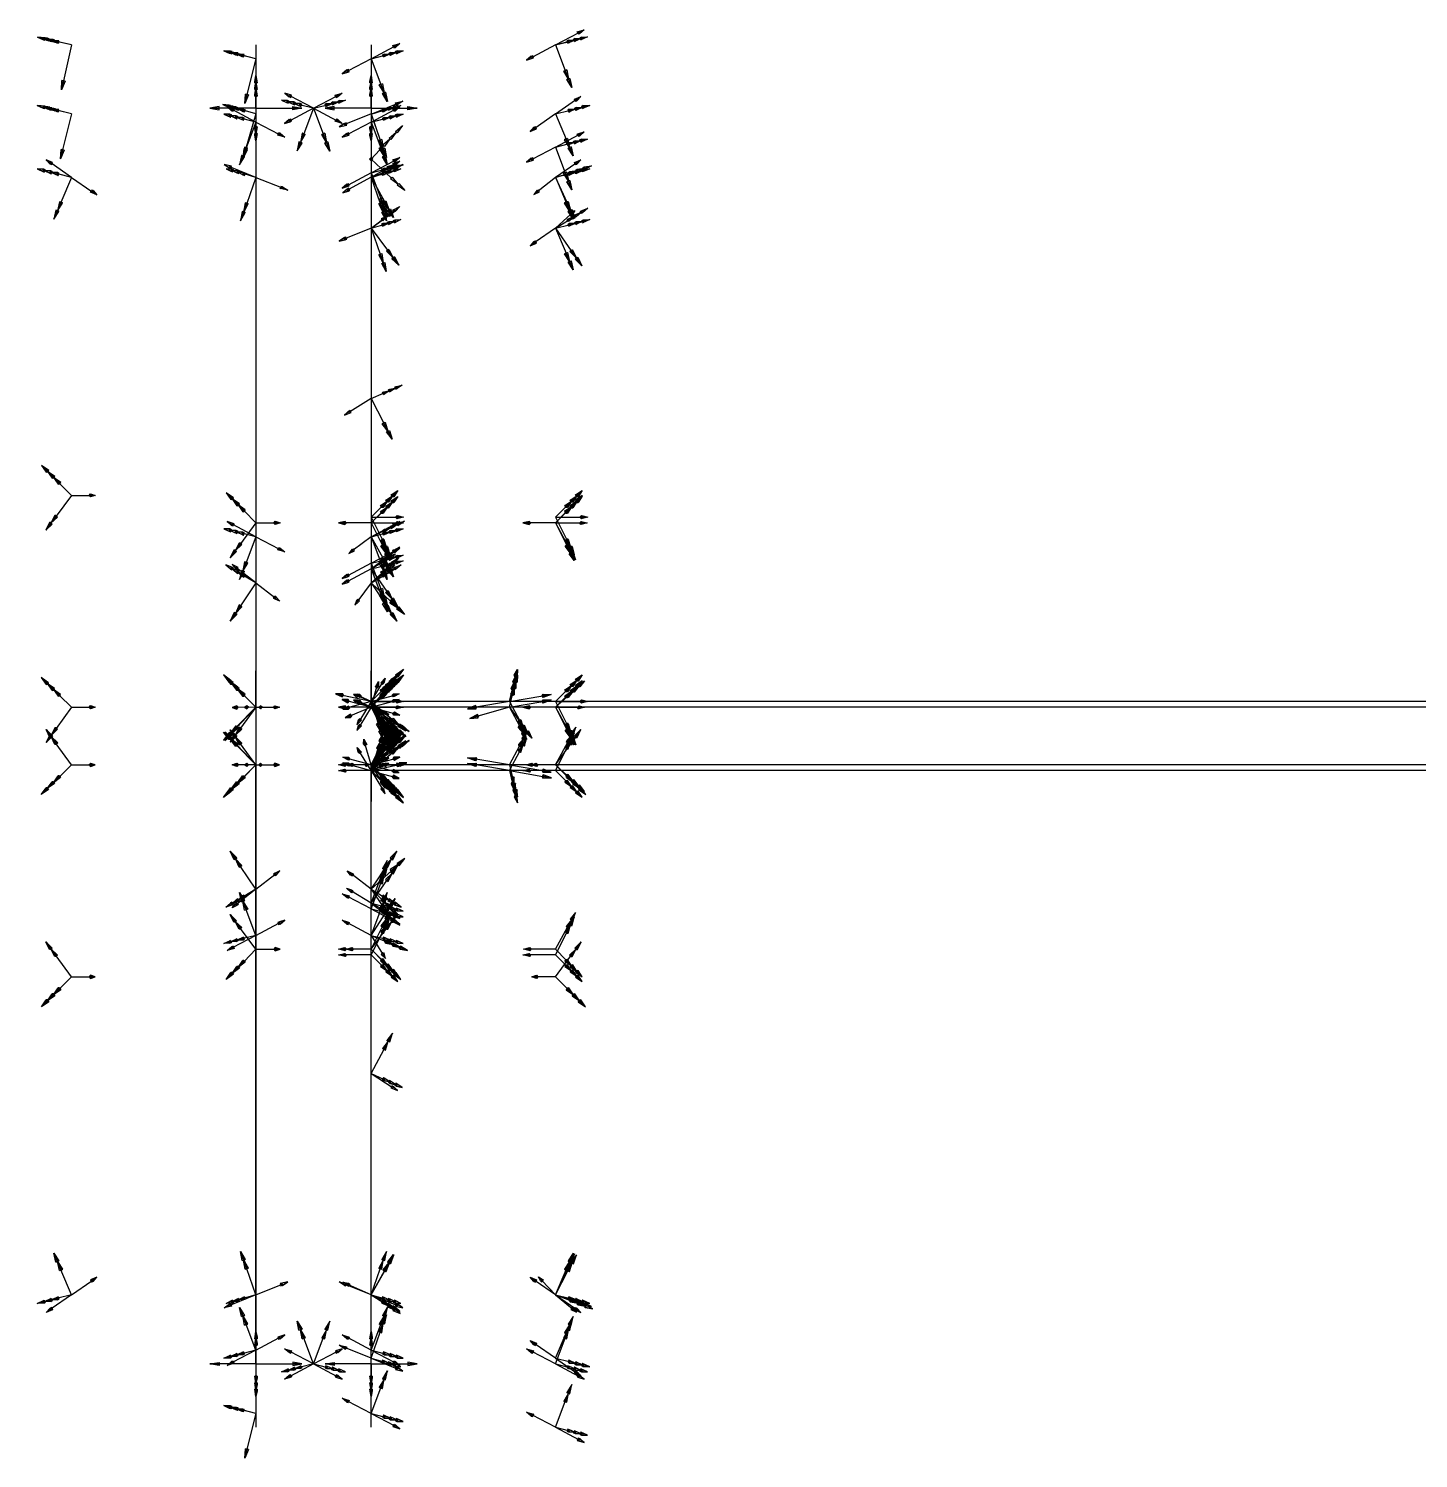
# Model space of a CAD drawing. Header units: millimetres. Extents: x -10973 to 14, y -157 to 191.
# Drawn here: x -589.3 to -287.8, y -156.7 to 153.5 of the extents above; entities that cross this region are included whole.
import ezdxf

# ---------------------------------------------------------------- set-up
doc = ezdxf.new("R2010")
doc.units = ezdxf.units.MM
for name, color, linetype in [('AutoDetect_100_46', 1, 'Continuous'), ('AutoDetect_100_51', 1, 'Continuous'), ('AutoDetect_101_32', 1, 'Continuous'), ('AutoDetect_102_27', 1, 'Continuous'), ('AutoDetect_103_33', 1, 'Continuous'), ('AutoDetect_105_28', 1, 'Continuous'), ('AutoDetect_55_18', 1, 'Continuous'), ('AutoDetect_55_25', 1, 'Continuous'), ('AutoDetect_55_4', 1, 'Continuous'), ('AutoDetect_55_48', 1, 'Continuous'), ('AutoDetect_56_24', 1, 'Continuous'), ('AutoDetect_56_40', 1, 'Continuous'), ('AutoDetect_56_49', 1, 'Continuous'), ('AutoDetect_59_12', 1, 'Continuous'), ('AutoDetect_59_16', 1, 'Continuous'), ('AutoDetect_59_31', 1, 'Continuous'), ('AutoDetect_59_43', 1, 'Continuous'), ('AutoDetect_60_30', 1, 'Continuous'), ('AutoDetect_60_35', 1, 'Continuous'), ('AutoDetect_60_45', 1, 'Continuous'), ('AutoDetect_63_34', 1, 'Continuous'), ('AutoDetect_63_41', 1, 'Continuous'), ('AutoDetect_64_37', 1, 'Continuous'), ('AutoDetect_65_11', 1, 'Continuous'), ('AutoDetect_66_5', 1, 'Continuous'), ('AutoDetect_69_2', 1, 'Continuous'), ('AutoDetect_70_3', 1, 'Continuous'), ('AutoDetect_71_10', 1, 'Continuous'), ('AutoDetect_73_9', 1, 'Continuous'), ('AutoDetect_96_47', 1, 'Continuous'), ('AutoDetect_97_39', 1, 'Continuous'), ('AutoDetect_98_36', 1, 'Continuous'), ('AutoDetect_99_44', 1, 'Continuous'), ('BLECH_ID_GUID_342797C8_094D_45c6_99B3_2BD1321BF620', 1, 'Continuous')]:
    doc.layers.add(name, color=color, linetype=linetype)

# ---------------------------------------------------------------- blocks, each defined once
blk = doc.blocks.new('Kontrollpunkt')
at = {"color": 0}
for q in [(0, 6), (8, 0), (0, 0, 4)]:
    blk.add_line((0, 0), q, dxfattribs=at)
for points in [[(0.25, 8, -0.25), (-0.25, 8, -0.25), (-0.25, 8, 0.25), (0, 10, 0), (-0.25, 8, -0.25), (0.25, 8, 0.25), (0, 10, 0), (0.25, 8, -0.25), (0.25, 8, 0.25), (-0.25, 8, 0.25)], [(0.25, 6, -0.25), (-0.25, 6, -0.25), (-0.25, 6, 0.25), (0, 8, 0), (-0.25, 6, -0.25), (0.25, 6, 0.25), (0, 8, 0), (0.25, 6, -0.25), (0.25, 6, 0.25), (-0.25, 6, 0.25)], [(0.25, 0.25, 4), (-0.25, 0.25, 4), (-0.25, -0.25, 4), (0, 0, 6), (-0.25, 0.25, 4), (0.25, -0.25, 4), (0, 0, 6), (0.25, 0.25, 4), (0.25, -0.25, 4), (-0.25, -0.25, 4)], [(0.25, 0.25, 6), (-0.25, 0.25, 6), (-0.25, -0.25, 6), (0, 0, 8), (-0.25, 0.25, 6), (0.25, -0.25, 6), (0, 0, 8), (0.25, 0.25, 6), (0.25, -0.25, 6), (-0.25, -0.25, 6)], [(0.25, 0.25, 8), (-0.25, 0.25, 8), (-0.25, -0.25, 8), (0, 0, 10), (-0.25, 0.25, 8), (0.25, -0.25, 8), (0, 0, 10), (0.25, 0.25, 8), (0.25, -0.25, 8), (-0.25, -0.25, 8)], [(8, 0.25, -0.25), (8, 0.25, 0.25), (8, -0.25, 0.25), (10, 0, 0), (8, 0.25, 0.25), (8, -0.25, -0.25), (10, 0, 0), (8, 0.25, -0.25), (8, -0.25, -0.25), (8, -0.25, 0.25)]]:
    blk.add_polyline3d(points, dxfattribs=at)

msp = doc.modelspace()

# ---------------------------------------------------------------- linework, layer by layer
at = {"layer": 'AutoDetect_100_46', "color": 1}
msp.add_line((-515, -150, -750), (-515, -7.5, -750), dxfattribs=at)
at = {"layer": 'AutoDetect_100_51', "color": 1}
msp.add_line((-515, 150, -750), (-515, 7.5, -750), dxfattribs=at)
at = {"layer": 'AutoDetect_101_32', "color": 1}
msp.add_line((-515, -7.5, -425), (-515, -7.5, -750), dxfattribs=at)
at = {"layer": 'AutoDetect_102_27', "color": 1}
msp.add_line((-515, 7.5, -425), (-515, 7.5, -750), dxfattribs=at)
at = {"layer": 'AutoDetect_103_33', "color": 1}
msp.add_line((-25, -7.5, -750), (-515, -7.5, -750), dxfattribs=at)
at = {"layer": 'AutoDetect_105_28', "color": 1}
msp.add_line((-25, 7.5, -750), (-515, 7.5, -750), dxfattribs=at)
at = {"layer": 'AutoDetect_55_18', "color": 1}
msp.add_line((-515, 136.25, 91), (-515, 33.25, 91), dxfattribs=at)
at = {"layer": 'AutoDetect_55_18', "color": 1, "extrusion": (1, 0, 0)}
msp.add_arc((33.25, 64, -515), 27, 90, 135, dxfattribs=at)
at = {"layer": 'AutoDetect_55_25', "color": 1}
msp.add_line((-515, 6.25, -260), (-515, 6.25, -374), dxfattribs=at)
at = {"layer": 'AutoDetect_55_25', "color": 1, "extrusion": (1, 0, 0)}
msp.add_arc((33.25, -374, -515), 27, 180, 225, dxfattribs=at)
at = {"layer": 'AutoDetect_55_4', "color": 1}
msp.add_line((-515, 6.25, -235), (-515, 6.25, 64), dxfattribs=at)
at = {"layer": 'AutoDetect_55_4', "color": 1, "extrusion": (-1, 0, 0)}
msp.add_arc((-33.25, 64, 515), 27, 0, 45, dxfattribs=at)
at = {"layer": 'AutoDetect_55_48', "color": 1}
msp.add_line((-515, 136.25, -401), (-515, 33.25, -401), dxfattribs=at)
at = {"layer": 'AutoDetect_55_48', "color": 1, "extrusion": (-1, 0, 0)}
msp.add_arc((-33.25, -374, 515), 27, 270, 315, dxfattribs=at)
at = {"layer": 'AutoDetect_56_24', "color": 1}
msp.add_line((-540, 6.25, 64), (-540, 6.25, -374), dxfattribs=at)
at = {"layer": 'AutoDetect_56_24', "color": 1, "extrusion": (1, 0, 0)}
for centre, start, end in [((33.25, 64, -540), 135, 180), ((33.25, -374, -540), 180, 225)]:
    msp.add_arc(centre, 27, start, end, dxfattribs=at)
at = {"layer": 'AutoDetect_56_40', "color": 1}
msp.add_line((-540, 136.25, 91), (-540, 33.25, 91), dxfattribs=at)
at = {"layer": 'AutoDetect_56_40', "color": 1, "extrusion": (1, 0, 0)}
msp.add_arc((33.25, 64, -540), 27, 90, 135, dxfattribs=at)
at = {"layer": 'AutoDetect_56_49', "color": 1}
msp.add_line((-540, 136.25, -401), (-540, 33.25, -401), dxfattribs=at)
at = {"layer": 'AutoDetect_56_49', "color": 1, "extrusion": (-1, 0, 0)}
msp.add_arc((-33.25, -374, 540), 27, 270, 315, dxfattribs=at)
at = {"layer": 'AutoDetect_59_12', "color": 1}
msp.add_line((-515, -6.25, 64), (-515, -6.25, -235), dxfattribs=at)
at = {"layer": 'AutoDetect_59_12', "color": 1, "extrusion": (-1, 0, 0)}
msp.add_arc((33.25, 64, 515), 27, 135, 180, dxfattribs=at)
at = {"layer": 'AutoDetect_59_16', "color": 1}
msp.add_line((-515, -136.25, 91), (-515, -33.25, 91), dxfattribs=at)
at = {"layer": 'AutoDetect_59_16', "color": 1, "extrusion": (-1, 0, 0)}
msp.add_arc((33.25, 64, 515), 27, 90, 135, dxfattribs=at)
at = {"layer": 'AutoDetect_59_31', "color": 1}
msp.add_line((-515, -6.25, -260), (-515, -6.25, -374), dxfattribs=at)
at = {"layer": 'AutoDetect_59_31', "color": 1, "extrusion": (-1, 0, 0)}
msp.add_arc((33.25, -374, 515), 27, 180, 225, dxfattribs=at)
at = {"layer": 'AutoDetect_59_43', "color": 1}
msp.add_line((-515, -136.25, -401), (-515, -33.25, -401), dxfattribs=at)
at = {"layer": 'AutoDetect_59_43', "color": 1, "extrusion": (1, 0, 0)}
msp.add_arc((-33.25, -374, -515), 27, 270, 315, dxfattribs=at)
at = {"layer": 'AutoDetect_60_30', "color": 1}
msp.add_line((-540, -6.25, -374), (-540, -6.25, 64), dxfattribs=at)
at = {"layer": 'AutoDetect_60_30', "color": 1, "extrusion": (1, 0, 0)}
for centre, start, end in [((-33.25, -374, -540), 315, 0), ((-33.25, 64, -540), 0, 45)]:
    msp.add_arc(centre, 27, start, end, dxfattribs=at)
at = {"layer": 'AutoDetect_60_35', "color": 1}
msp.add_line((-540, -136.25, 91), (-540, -33.25, 91), dxfattribs=at)
at = {"layer": 'AutoDetect_60_35', "color": 1, "extrusion": (-1, 0, 0)}
msp.add_arc((33.25, 64, 540), 27, 90, 135, dxfattribs=at)
at = {"layer": 'AutoDetect_60_45', "color": 1}
msp.add_line((-540, -136.25, -401), (-540, -33.25, -401), dxfattribs=at)
at = {"layer": 'AutoDetect_60_45', "color": 1, "extrusion": (1, 0, 0)}
msp.add_arc((-33.25, -374, -540), 27, 270, 315, dxfattribs=at)
at = {"layer": 'AutoDetect_63_34', "color": 1}
msp.add_line((-515, -150, -425), (-515, -7.5, -425), dxfattribs=at)
at = {"layer": 'AutoDetect_63_41', "color": 1}
msp.add_line((-515, 150, -425), (-515, 7.5, -425), dxfattribs=at)
at = {"layer": 'AutoDetect_64_37', "color": 1}
msp.add_line((-540, 150, -425), (-540, -150, -425), dxfattribs=at)
at = {"layer": 'AutoDetect_65_11', "color": 1}
msp.add_line((-25, -7.5, -425), (-515, -7.5, -425), dxfattribs=at)
at = {"layer": 'AutoDetect_66_5', "color": 1}
msp.add_line((-25, 7.5, -425), (-515, 7.5, -425), dxfattribs=at)
at = {"layer": 'AutoDetect_69_2', "color": 1}
msp.add_line((-25, 6.28, -235), (-515, 6.28, -235), dxfattribs=at)
at = {"layer": 'AutoDetect_70_3', "color": 1}
msp.add_line((-25, 6.28, -260), (-515, 6.28, -260), dxfattribs=at)
at = {"layer": 'AutoDetect_71_10', "color": 1}
msp.add_line((-25, -6.25, -260), (-515, -6.25, -260), dxfattribs=at)
at = {"layer": 'AutoDetect_73_9', "color": 1}
msp.add_line((-25, -6.25, -235), (-515, -6.25, -235), dxfattribs=at)
at = {"layer": 'AutoDetect_96_47', "color": 1}
msp.add_line((-515, 125.23, -235), (-515, 6.28, -235), dxfattribs=at)
at = {"layer": 'AutoDetect_97_39', "color": 1}
msp.add_line((-515, 125.23, -260), (-515, 6.28, -260), dxfattribs=at)
at = {"layer": 'AutoDetect_98_36', "color": 1}
msp.add_line((-515, -136.25, -260), (-515, -6.25, -260), dxfattribs=at)
at = {"layer": 'AutoDetect_99_44', "color": 1}
msp.add_line((-515, -136.25, -235), (-515, -6.25, -235), dxfattribs=at)

# ---------------------------------------------------------------- block references
at = {"layer": 'AutoDetect_100_46', "color": 1, "extrusion": (0.578134, -0.575779, 0.578134), "rotation": 261.8746183686409}
msp.add_blockref('Kontrollpunkt', (-368.73, -404.05, -727.02), dxfattribs=at)
at = {"layer": 'AutoDetect_100_46', "color": 1, "extrusion": (0.696364, -0.173648, 0.696364)}
for p, rotation in [((-160.99, -196.61, -874.39), 260.2816000838914), ((-267.24, -215.06, -855.37), 260.2816000838915), ((-260.47, -251.57, -835.7), 260.2816000838915)]:
    msp.add_blockref('Kontrollpunkt', p, dxfattribs=dict(at, rotation=rotation))
at = {"layer": 'AutoDetect_100_46', "color": 1, "extrusion": (0.642788, -0.185348, 0.743283), "rotation": 265.577617440626}
msp.add_blockref('Kontrollpunkt', (-272.4, -134.97, -833.74), dxfattribs=at)
at = {"layer": 'AutoDetect_100_46', "color": 1, "extrusion": (0.743283, -0.185348, 0.642788), "rotation": 256.2881742317428}
msp.add_blockref('Kontrollpunkt', (-245.92, -299.28, -810.13), dxfattribs=at)
at = {"layer": 'AutoDetect_100_51', "color": 1, "extrusion": (0.696364, 0.173648, 0.696364), "rotation": 99.71839991610851}
for p in [(260.47, -251.57, -835.7), (267.24, -215.06, -855.37), (160.99, -196.61, -874.39)]:
    msp.add_blockref('Kontrollpunkt', p, dxfattribs=at)
at = {"layer": 'AutoDetect_100_51', "color": 1, "extrusion": (0.642788, 0.185348, 0.743283), "rotation": 94.422382559374}
msp.add_blockref('Kontrollpunkt', (272.4, -134.97, -833.74), dxfattribs=at)
at = {"layer": 'AutoDetect_100_51', "color": 1, "extrusion": (0.743283, 0.185348, 0.642788), "rotation": 103.7118257682571}
msp.add_blockref('Kontrollpunkt', (245.92, -299.28, -810.13), dxfattribs=at)
at = {"layer": 'AutoDetect_100_51', "color": 1, "extrusion": (0.578134, 0.575779, 0.578134), "rotation": 98.12538163135903}
msp.add_blockref('Kontrollpunkt', (368.73, -404.05, -727.02), dxfattribs=at)
at = {"layer": 'AutoDetect_101_32', "color": 1, "extrusion": (0.578134, -0.578134, -0.575779)}
for p, rotation in [((-369.46, -554.1, -48.7), 240.067582641215), ((-341.18, -572.16, -1.39), 240.067582641215), ((-397.75, -572.16, -1.39), 240.067582641215), ((-369.46, -521.53, -2.45), 240.0675826412149)]:
    msp.add_blockref('Kontrollpunkt', p, dxfattribs=dict(at, rotation=rotation))
at = {"layer": 'AutoDetect_101_32', "color": 1, "extrusion": (0.578134, -0.578134, 0.575779), "rotation": 311.7463918686761}
msp.add_blockref('Kontrollpunkt', (-369.46, -406.58, -725.24), dxfattribs=at)
at = {"layer": 'AutoDetect_101_32', "color": 1, "extrusion": (0.696364, -0.696364, 0.173648), "rotation": 292.3962762792557}
msp.add_blockref('Kontrollpunkt', (-369.46, -646.75, -478.43), dxfattribs=at)
at = {"layer": 'AutoDetect_101_32', "color": 1, "extrusion": (0.701978, -0.701978, 0.120223), "rotation": 289.0608721326235}
msp.add_blockref('Kontrollpunkt', (-369.46, -418.48, -412.16), dxfattribs=at)
at = {"layer": 'AutoDetect_102_27', "color": 1, "extrusion": (0.578134, 0.578134, -0.575779), "rotation": 119.932417358785}
for p in [(397.75, -572.16, -1.39), (369.46, -521.53, -2.45), (369.46, -554.1, -48.7), (341.18, -572.16, -1.39)]:
    msp.add_blockref('Kontrollpunkt', p, dxfattribs=at)
at = {"layer": 'AutoDetect_102_27', "color": 1, "extrusion": (0.578134, 0.578134, 0.575779), "rotation": 48.25360813132388}
msp.add_blockref('Kontrollpunkt', (369.46, -406.58, -725.24), dxfattribs=at)
at = {"layer": 'AutoDetect_102_27', "color": 1, "extrusion": (0.696364, 0.696364, 0.173648), "rotation": 67.60372372074423}
msp.add_blockref('Kontrollpunkt', (369.46, -646.75, -478.43), dxfattribs=at)
at = {"layer": 'AutoDetect_102_27', "color": 1, "extrusion": (0.701978, 0.701978, 0.120223), "rotation": 70.93912783575693}
msp.add_blockref('Kontrollpunkt', (369.46, -418.48, -412.16), dxfattribs=at)
at = {"layer": 'AutoDetect_103_33', "color": 1, "extrusion": (0.575779, -0.578134, 0.578134), "rotation": 288.3211907725388}
msp.add_blockref('Kontrollpunkt', (-370.2, -404.93, -725.79), dxfattribs=at)
at = {"layer": 'AutoDetect_103_33', "color": 1, "extrusion": (0.173648, -0.696364, 0.696364), "rotation": 327.7526476041602}
msp.add_blockref('Kontrollpunkt', (-472.4, -461.62, -601.27), dxfattribs=at)
at = {"layer": 'AutoDetect_105_28', "color": 1, "extrusion": (0.575779, 0.578134, 0.578134), "rotation": 71.67880922746117}
msp.add_blockref('Kontrollpunkt', (370.2, -404.93, -725.79), dxfattribs=at)
at = {"layer": 'AutoDetect_105_28', "color": 1, "extrusion": (0.173648, 0.696364, 0.696364), "rotation": 32.24735239583968}
msp.add_blockref('Kontrollpunkt', (472.4, -461.62, -601.27), dxfattribs=at)
at = {"layer": 'AutoDetect_55_18', "color": 1, "extrusion": (0.696364, 0.173648, -0.696364)}
for p, rotation in [((259.83, -296.86, -379.19), 80.28160008389149), ((253.9, -260.21, -398.86), 80.28160008389149), ((166.57, -275.38, -414.49), 80.28160008389143)]:
    msp.add_blockref('Kontrollpunkt', p, dxfattribs=dict(at, rotation=rotation))
at = {"layer": 'AutoDetect_55_18', "color": 1, "extrusion": (0.642788, 0.185348, -0.743283), "rotation": 85.57761744062603}
msp.add_blockref('Kontrollpunkt', (259.19, -308.72, -346.47), dxfattribs=at)
at = {"layer": 'AutoDetect_55_18', "color": 1, "extrusion": (0.743283, 0.185348, -0.642788), "rotation": 76.28817423174286}
msp.add_blockref('Kontrollpunkt', (232.58, -207.68, -389.08), dxfattribs=at)
at = {"layer": 'AutoDetect_55_18', "color": 1, "extrusion": (0.650895, 0.390731, -0.650895), "rotation": 85.55052143953343}
msp.add_blockref('Kontrollpunkt', (293.57, -207.18, -381.45), dxfattribs=at)
at = {"layer": 'AutoDetect_55_25', "color": 1, "extrusion": (0.578134, 0.578134, -0.575779), "rotation": 119.932417358785}
for p in [(396.86, -437.76, -97.12), (368.58, -419.71, -144.42)]:
    msp.add_blockref('Kontrollpunkt', p, dxfattribs=at)
at = {"layer": 'AutoDetect_55_25', "color": 1, "extrusion": (0.578134, 0.600273, -0.552659), "rotation": 119.8481823973714}
msp.add_blockref('Kontrollpunkt', (374.21, -380.38, -103.16), dxfattribs=at)
at = {"layer": 'AutoDetect_55_25', "color": 1, "extrusion": (0.650895, 0.650895, 0.390731), "rotation": 55.92492648147068}
msp.add_blockref('Kontrollpunkt', (368.58, -203.71, -477.28), dxfattribs=at)
at = {"layer": 'AutoDetect_55_25', "color": 1, "extrusion": (0.696364, 0.696364, 0.173648), "rotation": 67.60372372074423}
msp.add_blockref('Kontrollpunkt', (368.58, -296, -417.48), dxfattribs=at)
at = {"layer": 'AutoDetect_55_25', "color": 1, "extrusion": (0.702069, 0.702069, 0.119157), "rotation": 71.0074672854534}
msp.add_blockref('Kontrollpunkt', (368.58, -255, -392.92), dxfattribs=at)
at = {"layer": 'AutoDetect_55_25', "color": 1, "extrusion": (0.631831, 0.576345, -0.518283), "rotation": 115.3032962725426}
msp.add_blockref('Kontrollpunkt', (324.73, -437.97, -140), dxfattribs=at)
at = {"layer": 'AutoDetect_55_4', "color": 1, "extrusion": (0.578134, 0.578134, 0.575779)}
for p, rotation in [((396.86, 33.05, -382.13), 60.06758264121499), ((368.58, -17.58, -383.18), 60.06758264121497), ((368.58, 14.99, -429.43), 60.06758264121499), ((340.3, 33.05, -382.13), 60.06758264121497)]:
    msp.add_blockref('Kontrollpunkt', p, dxfattribs=dict(at, rotation=rotation))
at = {"layer": 'AutoDetect_55_4', "color": 1, "extrusion": (0.650895, 0.650895, -0.390731), "rotation": 124.0750735185294}
msp.add_blockref('Kontrollpunkt', (368.58, -81.65, -356.15), dxfattribs=at)
at = {"layer": 'AutoDetect_55_4', "color": 1, "extrusion": (0.696364, 0.696364, -0.173648), "rotation": 112.3962762792558}
msp.add_blockref('Kontrollpunkt', (368.58, -9.29, -363.65), dxfattribs=at)
at = {"layer": 'AutoDetect_55_4', "color": 1, "extrusion": (0.702069, 0.702069, -0.119157), "rotation": 108.9925269778373}
msp.add_blockref('Kontrollpunkt', (368.58, -236.48, -333.94), dxfattribs=at)
at = {"layer": 'AutoDetect_55_48', "color": 1, "extrusion": (0.696364, 0.173648, 0.696364), "rotation": 99.71839991610851}
for p in [(259.83, 74.38, -595.06), (253.9, 37.73, -614.73)]:
    msp.add_blockref('Kontrollpunkt', p, dxfattribs=at)
at = {"layer": 'AutoDetect_55_48', "color": 1, "extrusion": (0.62414, 0.350936, 0.698064), "rotation": 89.45872967778583}
msp.add_blockref('Kontrollpunkt', (358.1, 13.39, -530.88), dxfattribs=at)
at = {"layer": 'AutoDetect_55_48', "color": 1, "extrusion": (0.780685, 0.246659, 0.574186), "rotation": 102.3508312932377}
msp.add_blockref('Kontrollpunkt', (258.72, -89.22, -571.17), dxfattribs=at)
at = {"layer": 'AutoDetect_55_48', "color": 1, "extrusion": (0.676627, 0.290434, 0.676627), "rotation": 96.132191855105}
msp.add_blockref('Kontrollpunkt', (270.45, 5.39, -598.52), dxfattribs=at)
at = {"layer": 'AutoDetect_55_48', "color": 1, "extrusion": (0.727223, 0.33943, 0.596602), "rotation": 97.11410987936542}
msp.add_blockref('Kontrollpunkt', (257.01, -54.31, -599.08), dxfattribs=at)
at = {"layer": 'AutoDetect_55_48', "color": 1, "extrusion": (0.592676, 0.545408, 0.592676), "rotation": 96.55761583215897}
msp.add_blockref('Kontrollpunkt', (373.2, -111.73, -524.76), dxfattribs=at)
at = {"layer": 'AutoDetect_56_24', "color": 1, "extrusion": (-0.650895, 0.650895, -0.390731), "rotation": 248.6578651922448}
for p in [(373.18, 258.45, 375.97), (377.42, 209.83, 330.54)]:
    msp.add_blockref('Kontrollpunkt', p, dxfattribs=at)
at = {"layer": 'AutoDetect_56_24', "color": 1, "extrusion": (-0.642788, 0.656791, -0.394271), "rotation": 247.9375603826988}
msp.add_blockref('Kontrollpunkt', (353.58, 206.98, 358.16), dxfattribs=at)
at = {"layer": 'AutoDetect_56_24', "color": 1, "extrusion": (-0.656791, 0.642788, -0.394271), "rotation": 248.7846539495781}
msp.add_blockref('Kontrollpunkt', (401.21, 206.74, 367.12), dxfattribs=at)
at = {"layer": 'AutoDetect_56_24', "color": 1, "extrusion": (-0.650895, 0.650895, 0.390731), "rotation": 291.5191847166128}
msp.add_blockref('Kontrollpunkt', (377.42, -495.19, 209.42), dxfattribs=at)
at = {"layer": 'AutoDetect_56_24', "color": 1, "extrusion": (-0.696364, 0.696364, 0.173648), "rotation": 279.9603880458078}
for p in [(377.42, -43.44, 384.56), (377.42, -425.54, 317.18)]:
    msp.add_blockref('Kontrollpunkt', p, dxfattribs=at)
at = {"layer": 'AutoDetect_56_24', "color": 1, "extrusion": (-0.704416, 0.704416, -0.087156), "rotation": 265.0189306062998}
msp.add_blockref('Kontrollpunkt', (377.42, 97.42, 379.21), dxfattribs=at)
at = {"layer": 'AutoDetect_56_40', "color": 1, "extrusion": (-0.696364, 0.173648, -0.696364), "rotation": 279.7183999161086}
for p in [(-4.57, 415.98, 355.48), (1.36, 452.62, 335.81), (88.69, 437.46, 320.18)]:
    msp.add_blockref('Kontrollpunkt', p, dxfattribs=at)
at = {"layer": 'AutoDetect_56_40', "color": 1, "extrusion": (-0.743283, 0.185348, -0.642788), "rotation": 283.7118257682571}
msp.add_blockref('Kontrollpunkt', (22.69, 450.31, 395.08), dxfattribs=at)
at = {"layer": 'AutoDetect_56_40', "color": 1, "extrusion": (-0.642788, 0.185348, -0.743283), "rotation": 274.4223825593739}
msp.add_blockref('Kontrollpunkt', (33.11, 444.75, 331.67), dxfattribs=at)
at = {"layer": 'AutoDetect_56_40', "color": 1, "extrusion": (-0.650895, 0.390731, -0.650895), "rotation": 274.4494785604666}
msp.add_blockref('Kontrollpunkt', (249.42, 381.58, 305.24), dxfattribs=at)
at = {"layer": 'AutoDetect_56_49', "color": 1, "extrusion": (-0.696364, 0.173648, 0.696364), "rotation": 260.2816000838915}
for p in [(-4.57, -638.46, 139.6), (1.36, -675.11, 119.93), (88.69, -659.94, 104.3)]:
    msp.add_blockref('Kontrollpunkt', p, dxfattribs=at)
at = {"layer": 'AutoDetect_56_49', "color": 1, "extrusion": (-0.743283, 0.185348, 0.642788), "rotation": 256.2881742317428}
msp.add_blockref('Kontrollpunkt', (22.69, -687.78, 195.82), dxfattribs=at)
at = {"layer": 'AutoDetect_56_49', "color": 1, "extrusion": (-0.642788, 0.185348, 0.743283), "rotation": 265.577617440626}
msp.add_blockref('Kontrollpunkt', (33.11, -652.13, 101.25), dxfattribs=at)
at = {"layer": 'AutoDetect_56_49', "color": 1, "extrusion": (-0.650895, 0.390731, 0.650895), "rotation": 265.5505214395334}
msp.add_blockref('Kontrollpunkt', (249.42, -616.92, 103.47), dxfattribs=at)
at = {"layer": 'AutoDetect_59_12', "color": 1, "extrusion": (0.650895, -0.650895, -0.390731), "rotation": 248.6578651922448}
for p in [(-368.58, -81.65, -356.15), (-372.82, -33.04, -310.72)]:
    msp.add_blockref('Kontrollpunkt', p, dxfattribs=at)
at = {"layer": 'AutoDetect_59_12', "color": 1, "extrusion": (0.704416, -0.704416, -0.087156), "rotation": 265.0189306062998}
msp.add_blockref('Kontrollpunkt', (-368.58, 32.4, -363.95), dxfattribs=at)
at = {"layer": 'AutoDetect_59_12', "color": 1, "extrusion": (0.578134, -0.578134, 0.575779), "rotation": 300.1427493382126}
msp.add_blockref('Kontrollpunkt', (-368.58, 14.99, -429.43), dxfattribs=at)
at = {"layer": 'AutoDetect_59_12', "color": 1, "extrusion": (0.696364, -0.696364, 0.173648), "rotation": 279.9603880458078}
for p in [(-368.58, 86.1, -350.11), (-368.58, -139.42, -389.87)]:
    msp.add_blockref('Kontrollpunkt', p, dxfattribs=at)
at = {"layer": 'AutoDetect_59_12', "color": 1, "extrusion": (0.656791, -0.642788, -0.394271), "rotation": 248.7846539495781}
msp.add_blockref('Kontrollpunkt', (-336.7, -92.6, -324.91), dxfattribs=at)
at = {"layer": 'AutoDetect_59_12', "color": 1, "extrusion": (0.642788, -0.656791, -0.394271), "rotation": 247.9375603826988}
msp.add_blockref('Kontrollpunkt', (-400.41, -83.96, -319.98), dxfattribs=at)
at = {"layer": 'AutoDetect_59_16', "color": 1, "extrusion": (0.650895, -0.390731, -0.650895), "rotation": 274.4494785604666}
msp.add_blockref('Kontrollpunkt', (-293.57, -207.18, -381.45), dxfattribs=at)
at = {"layer": 'AutoDetect_59_16', "color": 1, "extrusion": (0.696364, -0.173648, -0.696364), "rotation": 279.7183999161086}
for p in [(-166.57, -275.38, -414.49), (-253.9, -260.21, -398.86), (-259.83, -296.86, -379.19)]:
    msp.add_blockref('Kontrollpunkt', p, dxfattribs=at)
at = {"layer": 'AutoDetect_59_16', "color": 1, "extrusion": (0.743283, -0.185348, -0.642788), "rotation": 283.7118257682571}
msp.add_blockref('Kontrollpunkt', (-232.58, -207.68, -389.08), dxfattribs=at)
at = {"layer": 'AutoDetect_59_16', "color": 1, "extrusion": (0.642788, -0.185348, -0.743283), "rotation": 274.4223825593739}
msp.add_blockref('Kontrollpunkt', (-259.19, -308.72, -346.47), dxfattribs=at)
at = {"layer": 'AutoDetect_59_31', "color": 1, "extrusion": (0.578134, -0.578134, -0.575779), "rotation": 240.067582641215}
for p in [(-368.58, -419.71, -144.42), (-396.86, -437.76, -97.12)]:
    msp.add_blockref('Kontrollpunkt', p, dxfattribs=at)
at = {"layer": 'AutoDetect_59_31', "color": 1, "extrusion": (0.650895, -0.650895, 0.390731), "rotation": 304.0750735185293}
msp.add_blockref('Kontrollpunkt', (-368.58, -203.71, -477.28), dxfattribs=at)
at = {"layer": 'AutoDetect_59_31', "color": 1, "extrusion": (0.696364, -0.696364, 0.173648), "rotation": 292.3962762792557}
msp.add_blockref('Kontrollpunkt', (-368.58, -296, -417.48), dxfattribs=at)
at = {"layer": 'AutoDetect_59_31', "color": 1, "extrusion": (0.702039, -0.702039, 0.119513), "rotation": 289.0153408900274}
msp.add_blockref('Kontrollpunkt', (-368.58, -254.86, -393.02), dxfattribs=at)
at = {"layer": 'AutoDetect_59_31', "color": 1, "extrusion": (0.631831, -0.576345, -0.518283), "rotation": 244.6967043902462}
msp.add_blockref('Kontrollpunkt', (-324.73, -437.97, -140), dxfattribs=at)
at = {"layer": 'AutoDetect_59_31', "color": 1, "extrusion": (0.578134, -0.601583, -0.551234), "rotation": 240.1618073699093}
msp.add_blockref('Kontrollpunkt', (-374.53, -379.98, -103.47), dxfattribs=at)
at = {"layer": 'AutoDetect_59_43', "color": 1, "extrusion": (0.587815, -0.555829, 0.587815), "rotation": 262.9641427887976}
msp.add_blockref('Kontrollpunkt', (-378, -117.88, -519.96), dxfattribs=at)
at = {"layer": 'AutoDetect_59_43', "color": 1, "extrusion": (0.791573, -0.331178, 0.51355), "rotation": 250.0760471984712}
msp.add_blockref('Kontrollpunkt', (-238.67, -108.67, -599.27), dxfattribs=at)
at = {"layer": 'AutoDetect_59_43', "color": 1, "extrusion": (0.674594, -0.299743, 0.674594), "rotation": 264.0884700493144}
msp.add_blockref('Kontrollpunkt', (-276.06, 1.41, -595.97), dxfattribs=at)
at = {"layer": 'AutoDetect_59_43', "color": 1, "extrusion": (0.625585, -0.363469, 0.690314), "rotation": 270.623803726771}
msp.add_blockref('Kontrollpunkt', (-363.56, 4.16, -527.31), dxfattribs=at)
at = {"layer": 'AutoDetect_59_43', "color": 1, "extrusion": (0.784562, -0.25368, 0.565781), "rotation": 257.5294007864395}
msp.add_blockref('Kontrollpunkt', (-261.51, -96.04, -568.79), dxfattribs=at)
at = {"layer": 'AutoDetect_59_43', "color": 1, "extrusion": (0.696364, -0.173648, 0.696364), "rotation": 260.2816000838915}
for p in [(-253.9, 37.73, -614.73), (-259.83, 74.38, -595.06)]:
    msp.add_blockref('Kontrollpunkt', p, dxfattribs=at)
at = {"layer": 'AutoDetect_60_30', "color": 1, "extrusion": (-0.656791, -0.642788, 0.394271), "rotation": 68.78465394957813}
msp.add_blockref('Kontrollpunkt', (-401.21, -489.56, 245.78), dxfattribs=at)
at = {"layer": 'AutoDetect_60_30', "color": 1, "extrusion": (-0.650895, -0.650895, -0.390731), "rotation": 111.5191847166128}
msp.add_blockref('Kontrollpunkt', (-377.42, 209.83, 330.54), dxfattribs=at)
at = {"layer": 'AutoDetect_60_30', "color": 1, "extrusion": (-0.696364, -0.696364, -0.173648), "rotation": 99.96038804580778}
for p in [(-377.42, -261.85, 438.39), (-377.42, 120.25, 371.01)]:
    msp.add_blockref('Kontrollpunkt', p, dxfattribs=at)
at = {"layer": 'AutoDetect_60_30', "color": 1, "extrusion": (-0.704416, -0.704416, 0.087156), "rotation": 85.01893060629979}
msp.add_blockref('Kontrollpunkt', (-377.42, -406.24, 352.19), dxfattribs=at)
at = {"layer": 'AutoDetect_60_30', "color": 1, "extrusion": (-0.650895, -0.650895, 0.390731), "rotation": 68.65786519224486}
for p in [(-377.42, -495.19, 209.42), (-373.18, -543.81, 254.85)]:
    msp.add_blockref('Kontrollpunkt', p, dxfattribs=at)
at = {"layer": 'AutoDetect_60_30', "color": 1, "extrusion": (-0.642788, -0.656791, 0.394271), "rotation": 67.9375603826988}
msp.add_blockref('Kontrollpunkt', (-353.58, -491.87, 235.94), dxfattribs=at)
at = {"layer": 'AutoDetect_60_35', "color": 1, "extrusion": (-0.650895, -0.390731, -0.650895), "rotation": 85.55052143953343}
msp.add_blockref('Kontrollpunkt', (-249.42, 381.58, 305.24), dxfattribs=at)
at = {"layer": 'AutoDetect_60_35', "color": 1, "extrusion": (-0.696364, -0.173648, -0.696364)}
for p, rotation in [((-88.69, 437.46, 320.18), 80.28160008389143), ((-1.36, 452.62, 335.81), 80.28160008389149), ((4.57, 415.98, 355.48), 80.28160008389149)]:
    msp.add_blockref('Kontrollpunkt', p, dxfattribs=dict(at, rotation=rotation))
at = {"layer": 'AutoDetect_60_35', "color": 1, "extrusion": (-0.743283, -0.185348, -0.642788), "rotation": 76.28817423174286}
msp.add_blockref('Kontrollpunkt', (-22.69, 450.31, 395.08), dxfattribs=at)
at = {"layer": 'AutoDetect_60_35', "color": 1, "extrusion": (-0.642788, -0.185348, -0.743283), "rotation": 85.57761744062603}
msp.add_blockref('Kontrollpunkt', (-33.11, 444.75, 331.67), dxfattribs=at)
at = {"layer": 'AutoDetect_60_45', "color": 1, "extrusion": (-0.650895, -0.390731, 0.650895), "rotation": 94.44947856046657}
msp.add_blockref('Kontrollpunkt', (-249.42, -616.92, 103.47), dxfattribs=at)
at = {"layer": 'AutoDetect_60_45', "color": 1, "extrusion": (-0.696364, -0.173648, 0.696364), "rotation": 99.71839991610851}
for p in [(-88.69, -659.94, 104.3), (-1.36, -675.11, 119.93), (4.57, -638.46, 139.6)]:
    msp.add_blockref('Kontrollpunkt', p, dxfattribs=at)
at = {"layer": 'AutoDetect_60_45', "color": 1, "extrusion": (-0.743283, -0.185348, 0.642788), "rotation": 103.7118257682571}
msp.add_blockref('Kontrollpunkt', (-22.69, -687.78, 195.82), dxfattribs=at)
at = {"layer": 'AutoDetect_60_45', "color": 1, "extrusion": (-0.642788, -0.185348, 0.743283), "rotation": 94.422382559374}
msp.add_blockref('Kontrollpunkt', (-33.11, -652.13, 101.25), dxfattribs=at)
at = {"layer": 'AutoDetect_63_34', "color": 1, "extrusion": (0.578134, -0.575779, -0.578134), "rotation": 278.1253816313589}
msp.add_blockref('Kontrollpunkt', (-368.73, -554.68, -47.71), dxfattribs=at)
at = {"layer": 'AutoDetect_63_34', "color": 1, "extrusion": (0.696364, -0.173648, -0.696364), "rotation": 279.7183999161086}
for p in [(-160.99, -646.67, -56.16), (-267.24, -628.22, -37.15), (-260.47, -592.11, -17.09)]:
    msp.add_blockref('Kontrollpunkt', p, dxfattribs=at)
at = {"layer": 'AutoDetect_63_34', "color": 1, "extrusion": (0.642788, -0.185348, -0.743283), "rotation": 274.4223825593739}
msp.add_blockref('Kontrollpunkt', (-272.4, -651.08, 39.61), dxfattribs=at)
at = {"layer": 'AutoDetect_63_34', "color": 1, "extrusion": (0.743283, -0.185348, -0.642788), "rotation": 283.7118257682571}
msp.add_blockref('Kontrollpunkt', (-245.92, -600.83, -54.85), dxfattribs=at)
at = {"layer": 'AutoDetect_63_41', "color": 1, "extrusion": (0.696364, 0.173648, -0.696364)}
for p, rotation in [((260.47, -592.11, -17.09), 80.28160008389149), ((267.24, -628.22, -37.15), 80.28160008389149), ((160.99, -646.67, -56.16), 80.28160008389146)]:
    msp.add_blockref('Kontrollpunkt', p, dxfattribs=dict(at, rotation=rotation))
at = {"layer": 'AutoDetect_63_41', "color": 1, "extrusion": (0.642788, 0.185348, -0.743283), "rotation": 85.57761744062603}
msp.add_blockref('Kontrollpunkt', (272.4, -651.08, 39.61), dxfattribs=at)
at = {"layer": 'AutoDetect_63_41', "color": 1, "extrusion": (0.743283, 0.185348, -0.642788), "rotation": 76.28817423174286}
msp.add_blockref('Kontrollpunkt', (245.92, -600.83, -54.85), dxfattribs=at)
at = {"layer": 'AutoDetect_63_41', "color": 1, "extrusion": (0.578134, 0.575779, -0.578134), "rotation": 81.87461836864095}
msp.add_blockref('Kontrollpunkt', (368.73, -554.68, -47.71), dxfattribs=at)
at = {"layer": 'AutoDetect_64_37', "color": 1, "extrusion": (-0.73738, 0.163435, -0.655408)}
msp.add_blockref('Kontrollpunkt', (-20.94, 80.44, 722.91), dxfattribs=at)
at = {"layer": 'AutoDetect_64_37', "color": 1, "extrusion": (-0.696364, 0.173648, -0.696364)}
for p in [(-11.98, 84.61, 697.52), (273.29, 35.08, 646.47)]:
    msp.add_blockref('Kontrollpunkt', p, dxfattribs=at)
at = {"layer": 'AutoDetect_64_37', "color": 1, "extrusion": (-0.743283, 0.185348, -0.642788), "rotation": 8.537736458629166e-07}
msp.add_blockref('Kontrollpunkt', (9.34, 57.17, 729.31), dxfattribs=at)
at = {"layer": 'AutoDetect_64_37', "color": 1, "extrusion": (-0.642788, 0.185348, -0.743283), "rotation": 0.04774470362393449}
msp.add_blockref('Kontrollpunkt', (19.9, 102.39, 717.75), dxfattribs=at)
at = {"layer": 'AutoDetect_65_11', "color": 1, "extrusion": (0.575779, -0.578134, -0.578134), "rotation": 251.6788092274612}
msp.add_blockref('Kontrollpunkt', (-370.2, -553.81, -46.48), dxfattribs=at)
at = {"layer": 'AutoDetect_65_11', "color": 1, "extrusion": (0.173648, -0.696364, -0.696364), "rotation": 212.2473523958396}
msp.add_blockref('Kontrollpunkt', (-472.4, -381.67, 216.96), dxfattribs=at)
at = {"layer": 'AutoDetect_66_5', "color": 1, "extrusion": (0.575779, 0.578134, -0.578134), "rotation": 108.3211907725388}
msp.add_blockref('Kontrollpunkt', (370.2, -553.81, -46.48), dxfattribs=at)
at = {"layer": 'AutoDetect_66_5', "color": 1, "extrusion": (0.173648, 0.696364, -0.696364), "rotation": 147.7526476041603}
msp.add_blockref('Kontrollpunkt', (472.4, -381.67, 216.96), dxfattribs=at)
at = {"layer": 'AutoDetect_69_2', "color": 1, "extrusion": (0.173648, 0.696364, 0.696364), "rotation": 39.53579624416118}
msp.add_blockref('Kontrollpunkt', (472.11, -91.18, -243.5), dxfattribs=at)
at = {"layer": 'AutoDetect_69_2', "color": 1, "extrusion": (0.575779, 0.578134, 0.578134), "rotation": 76.55907288980117}
msp.add_blockref('Kontrollpunkt', (369.33, 15.79, -428.76), dxfattribs=at)
at = {"layer": 'AutoDetect_70_3', "color": 1, "extrusion": (0.173648, 0.696364, -0.696364), "rotation": 147.7526476041603}
msp.add_blockref('Kontrollpunkt', (472.11, -264.08, 101.21), dxfattribs=at)
at = {"layer": 'AutoDetect_70_3', "color": 1, "extrusion": (0.575779, 0.578134, -0.578134), "rotation": 108.3211907725388}
msp.add_blockref('Kontrollpunkt', (369.33, -419.68, -142.58), dxfattribs=at)
at = {"layer": 'AutoDetect_71_10', "color": 1, "extrusion": (0.575779, -0.578134, -0.578134), "rotation": 251.6788092274612}
msp.add_blockref('Kontrollpunkt', (-369.31, -419.69, -142.6), dxfattribs=at)
at = {"layer": 'AutoDetect_71_10', "color": 1, "extrusion": (0.173648, -0.696364, -0.696364), "rotation": 212.2473523958396}
msp.add_blockref('Kontrollpunkt', (-472.1, -264.09, 101.19), dxfattribs=at)
at = {"layer": 'AutoDetect_73_9', "color": 1, "extrusion": (0.575779, -0.578134, 0.578134), "rotation": 288.3211907725388}
msp.add_blockref('Kontrollpunkt', (-369.31, 15.8, -428.77), dxfattribs=at)
at = {"layer": 'AutoDetect_73_9', "color": 1, "extrusion": (0.173648, -0.696364, 0.696364), "rotation": 327.7526476041602}
msp.add_blockref('Kontrollpunkt', (-472.1, -91.16, -243.51), dxfattribs=at)
at = {"layer": 'AutoDetect_96_47', "color": 1, "extrusion": (0.696364, 0.173648, 0.696364), "rotation": 99.71839991610851}
for p in [(238.96, 121.78, -480.93), (243.2, 158.72, -501.05), (159.8, 173.2, -515.97)]:
    msp.add_blockref('Kontrollpunkt', p, dxfattribs=at)
at = {"layer": 'AutoDetect_96_47', "color": 1, "extrusion": (0.642788, 0.185348, 0.743283), "rotation": 94.422382559374}
msp.add_blockref('Kontrollpunkt', (248.6, 214.66, -455.55), dxfattribs=at)
at = {"layer": 'AutoDetect_96_47', "color": 1, "extrusion": (0.743283, 0.185348, 0.642788), "rotation": 103.7118257682571}
msp.add_blockref('Kontrollpunkt', (221.88, 99.09, -483.68), dxfattribs=at)
at = {"layer": 'AutoDetect_96_47', "color": 1, "extrusion": (0.578134, 0.575779, 0.578134), "rotation": 98.12538163135903}
msp.add_blockref('Kontrollpunkt', (367.86, 16.66, -429.99), dxfattribs=at)
at = {"layer": 'AutoDetect_97_39', "color": 1, "extrusion": (0.696364, 0.173648, -0.696364), "rotation": 80.28160008389149}
for p in [(238.96, -477.03, -136.23), (243.2, -513.98, -156.35)]:
    msp.add_blockref('Kontrollpunkt', p, dxfattribs=at)
at = {"layer": 'AutoDetect_97_39', "color": 1, "extrusion": (0.626156, 0.473724, -0.619285), "rotation": 90.53968670441198}
msp.add_blockref('Kontrollpunkt', (398.62, -448.71, -84.47), dxfattribs=at)
at = {"layer": 'AutoDetect_97_39', "color": 1, "extrusion": (0.705153, 0.432467, -0.5619), "rotation": 83.84238414214464}
msp.add_blockref('Kontrollpunkt', (342.29, -410.21, -141.18), dxfattribs=at)
at = {"layer": 'AutoDetect_97_39', "color": 1, "extrusion": (0.62179, 0.476188, -0.62179), "rotation": 93.80417353618219}
msp.add_blockref('Kontrollpunkt', (341.93, -444.15, -141.28), dxfattribs=at)
at = {"layer": 'AutoDetect_97_39', "color": 1, "extrusion": (0.542635, 0.641166, -0.542635), "rotation": 76.25396123135368}
msp.add_blockref('Kontrollpunkt', (397.16, -396.33, -134.35), dxfattribs=at)
at = {"layer": 'AutoDetect_98_36', "color": 1, "extrusion": (0.542568, -0.64128, -0.542568), "rotation": 283.7592159284268}
msp.add_blockref('Kontrollpunkt', (-397.2, -396.29, -134.35), dxfattribs=at)
at = {"layer": 'AutoDetect_98_36', "color": 1, "extrusion": (0.62179, -0.476188, -0.62179), "rotation": 266.1644006082279}
msp.add_blockref('Kontrollpunkt', (-341.91, -444.16, -141.29), dxfattribs=at)
at = {"layer": 'AutoDetect_98_36', "color": 1, "extrusion": (0.627443, -0.402705, -0.666441), "rotation": 264.1921054307367}
msp.add_blockref('Kontrollpunkt', (-380.21, -468.86, -74.37), dxfattribs=at)
at = {"layer": 'AutoDetect_98_36', "color": 1, "extrusion": (0.810974, -0.306851, -0.49816), "rotation": 283.7021086140339}
msp.add_blockref('Kontrollpunkt', (-281.5, -425.38, -218.49), dxfattribs=at)
at = {"layer": 'AutoDetect_98_36', "color": 1, "extrusion": (0.696364, -0.173648, -0.696364), "rotation": 279.7183999161086}
for p in [(-253.9, -512.12, -154.43), (-247.13, -475.62, -134.76)]:
    msp.add_blockref('Kontrollpunkt', p, dxfattribs=at)
at = {"layer": 'AutoDetect_99_44', "color": 1, "extrusion": (0.578134, -0.575779, 0.578134), "rotation": 261.8746183686409}
msp.add_blockref('Kontrollpunkt', (-367.84, 16.67, -430), dxfattribs=at)
at = {"layer": 'AutoDetect_99_44', "color": 1, "extrusion": (0.696364, -0.173648, 0.696364)}
for p, rotation in [((-159.78, 173.21, -515.98), 260.2816000838914), ((-253.9, 156.86, -499.13), 260.2816000838915), ((-247.13, 120.36, -479.46), 260.2816000838915)]:
    msp.add_blockref('Kontrollpunkt', p, dxfattribs=dict(at, rotation=rotation))
at = {"layer": 'AutoDetect_99_44', "color": 1, "extrusion": (0.642788, -0.185348, 0.743283), "rotation": 265.577617440626}
msp.add_blockref('Kontrollpunkt', (-259.19, 212.39, -453.5), dxfattribs=at)
at = {"layer": 'AutoDetect_99_44', "color": 1, "extrusion": (0.743283, -0.185348, 0.642788), "rotation": 256.2881742317428}
msp.add_blockref('Kontrollpunkt', (-232.58, 97.37, -481.64), dxfattribs=at)
at = {"layer": 'BLECH_ID_GUID_342797C8_094D_45c6_99B3_2BD1321BF620', "color": 2, "extrusion": (0, 0.707107, 0.707107)}
for p in [(540, -379.89, -187.21), (515, -379.89, -187.21)]:
    msp.add_blockref('Kontrollpunkt', p, dxfattribs=at)
at = {"layer": 'BLECH_ID_GUID_342797C8_094D_45c6_99B3_2BD1321BF620', "color": 2, "extrusion": (0, 0.707107, -0.707107), "rotation": 180}
for p in [(540, 160.69, 32), (515, 160.69, 32)]:
    msp.add_blockref('Kontrollpunkt', p, dxfattribs=at)
at = {"layer": 'BLECH_ID_GUID_342797C8_094D_45c6_99B3_2BD1321BF620', "color": 2, "extrusion": (0.683742, 0.729724, 0), "rotation": 90}
for p in [(461.43, -235, -260.75), (461.43, -260, -260.75)]:
    msp.add_blockref('Kontrollpunkt', p, dxfattribs=at)
at = {"layer": 'BLECH_ID_GUID_342797C8_094D_45c6_99B3_2BD1321BF620', "color": 2, "extrusion": (0, -0.707107, -0.707107), "rotation": 180}
for p in [(-540, 160.69, 32), (-515, 160.69, 32)]:
    msp.add_blockref('Kontrollpunkt', p, dxfattribs=at)
at = {"layer": 'BLECH_ID_GUID_342797C8_094D_45c6_99B3_2BD1321BF620', "color": 2, "extrusion": (0, -0.707107, 0.707107)}
for p in [(-540, -379.89, -187.21), (-515, -379.89, -187.21)]:
    msp.add_blockref('Kontrollpunkt', p, dxfattribs=at)

doc.saveas('drawing.dxf')
